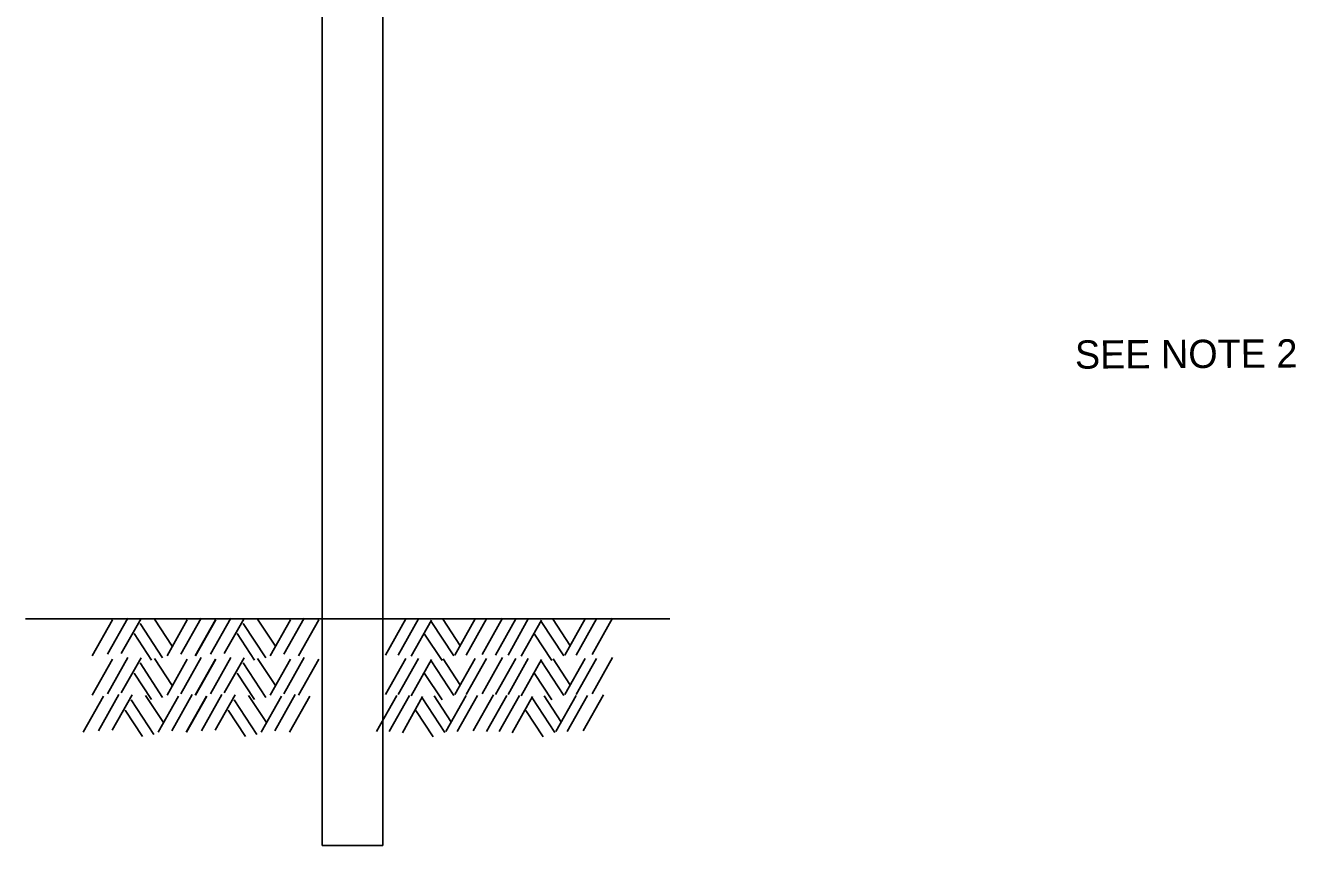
# Model space of a CAD drawing. Extents: x -893 to 867, y -474 to 712.
# Drawn here: x 178.8 to 493.6, y -11.6 to 191.5 of the extents above; entities that cross this region are included whole.
import ezdxf

# ---------------------------------------------------------------- set-up
doc = ezdxf.new("R2010")
doc.units = 0
doc.layers.add('60 Nongeo Data', color=7, linetype='Continuous')

msp = doc.modelspace()

# ---------------------------------------------------------------- linework, layer by layer
at = {"layer": '60 Nongeo Data'}
for p, q in [((252.4, 209.53), (252.4, 44.54)), ((267.4, 209.53), (267.4, 44.65)), ((178.85, 44.53), (338.58, 44.53)), ((200.42, 44.35), (195.38, 35.41)), ((204.2, 44.72), (199.17, 35.77)), ((207.5, 44.67), (202.59, 35.95)), ((215.25, 37.79), (210.85, 44.51)), ((218.97, 44.35), (213.94, 35.41)), ((222.4, 44.72), (217.36, 35.77)), ((225.96, 44.35), (220.92, 35.41)), ((226, 44.35), (220.96, 35.41)), ((229.74, 44.72), (224.71, 35.77)), ((233.04, 44.67), (228.13, 35.95)), ((240.79, 37.79), (236.39, 44.51)), ((244.51, 44.35), (239.48, 35.41)), ((247.94, 44.72), (242.9, 35.77)), ((251.54, 44.35), (246.5, 35.41)), ((252.4, -11.61), (252.4, 44.54)), ((267.4, -11.61), (267.4, 44.54)), ((273.12, 44.53), (268.08, 35.59)), ((276.23, 44.53), (271.2, 35.59)), ((279.51, 44.21), (274.47, 35.27)), ((286.53, 38.07), (282.37, 44.41)), ((290.32, 44.53), (285.29, 35.59)), ((293.11, 44.53), (288.07, 35.59)), ((297.04, 44.7), (292.01, 35.76)), ((300.37, 44.53), (295.33, 35.59)), ((303.48, 44.53), (298.45, 35.59)), ((306.76, 44.21), (301.73, 35.27)), ((313.78, 38.07), (309.63, 44.41)), ((317.58, 44.53), (312.54, 35.59)), ((320.36, 44.53), (315.33, 35.59)), ((324.3, 44.7), (319.26, 35.76)), ((212.86, 34.87), (207.25, 43.43)), ((238.4, 34.87), (232.79, 43.43)), ((285.03, 35.36), (279.42, 43.92)), ((312.28, 35.36), (306.68, 43.92)), ((210.1, 34.36), (205.81, 40.9)), ((235.64, 34.36), (231.35, 40.9)), ((282.09, 34.24), (277.78, 40.8)), ((309.34, 34.24), (305.04, 40.8)), ((204.2, 34.95), (199.17, 26.01)), ((207.5, 34.91), (202.59, 26.19)), ((215.25, 28.03), (210.85, 34.75)), ((222.4, 34.95), (217.36, 26.01)), ((229.74, 34.95), (224.71, 26.01)), ((233.04, 34.91), (228.13, 26.19)), ((240.79, 28.03), (236.39, 34.75)), ((247.94, 34.95), (242.9, 26.01)), ((273.12, 34.77), (268.08, 25.83)), ((276.23, 34.77), (271.2, 25.83)), ((286.53, 28.31), (282.37, 34.65)), ((290.32, 34.77), (285.29, 25.83)), ((293.11, 34.77), (288.07, 25.83)), ((297.04, 34.94), (292.01, 26)), ((300.37, 34.77), (295.33, 25.83)), ((303.48, 34.77), (298.45, 25.83)), ((313.78, 28.31), (309.63, 34.65)), ((317.58, 34.77), (312.54, 25.83)), ((320.36, 34.77), (315.33, 25.83)), ((324.3, 34.94), (319.26, 26)), ((200.42, 34.59), (195.38, 25.65)), ((212.86, 25.11), (207.25, 33.67)), ((218.97, 34.59), (213.94, 25.65)), ((225.96, 34.59), (220.92, 25.65)), ((226, 34.59), (220.96, 25.65)), ((238.4, 25.11), (232.79, 33.67)), ((244.51, 34.59), (239.48, 25.65)), ((251.54, 34.59), (246.5, 25.65)), ((279.51, 34.45), (274.47, 25.51)), ((285.03, 25.6), (279.42, 34.16)), ((306.76, 34.45), (301.73, 25.51)), ((312.28, 25.6), (306.68, 34.16)), ((210.1, 24.6), (205.81, 31.14)), ((235.64, 24.6), (231.35, 31.14)), ((282.09, 24.48), (277.78, 31.04)), ((309.34, 24.48), (305.04, 31.04)), ((198.2, 25.42), (193.17, 16.48)), ((201.99, 25.78), (196.95, 16.84)), ((205.28, 25.74), (200.37, 17.02)), ((213.04, 18.86), (208.63, 25.58)), ((216.76, 25.42), (211.72, 16.48)), ((220.18, 25.78), (215.14, 16.84)), ((223.74, 25.42), (218.71, 16.48)), ((223.78, 25.42), (218.74, 16.48)), ((227.53, 25.78), (222.49, 16.84)), ((230.82, 25.74), (225.91, 17.02)), ((238.58, 18.86), (234.17, 25.58)), ((242.3, 25.42), (237.26, 16.48)), ((245.72, 25.78), (240.68, 16.84)), ((249.32, 25.42), (244.28, 16.48)), ((270.9, 25.6), (265.86, 16.66)), ((274.01, 25.6), (268.98, 16.66)), ((277.29, 25.28), (272.26, 16.34)), ((284.31, 19.14), (280.16, 25.48)), ((288.11, 25.6), (283.07, 16.66)), ((290.89, 25.6), (285.86, 16.66)), ((294.83, 25.77), (289.79, 16.83)), ((298.15, 25.6), (293.12, 16.66)), ((301.27, 25.6), (296.23, 16.66)), ((304.54, 25.28), (299.51, 16.34)), ((311.56, 19.14), (307.41, 25.48)), ((315.36, 25.6), (310.32, 16.66)), ((318.15, 25.6), (313.11, 16.66)), ((322.08, 25.77), (317.04, 16.83)), ((210.64, 15.94), (205.03, 24.5)), ((236.18, 15.94), (230.57, 24.5)), ((282.81, 16.43), (277.21, 24.99)), ((310.06, 16.43), (304.46, 24.99)), ((207.88, 15.43), (203.59, 21.97)), ((233.42, 15.43), (229.13, 21.97)), ((279.87, 15.31), (275.57, 21.87)), ((307.12, 15.31), (302.82, 21.87)), ((252.4, -11.61), (267.4, -11.61))]:
    msp.add_line(p, q, dxfattribs=at)

# ---------------------------------------------------------------- texts
msp.add_text('SEE NOTE 2', height=7, rotation=0.3133, dxfattribs=at).set_placement((438.95, 106.52))

doc.saveas('drawing.dxf')
